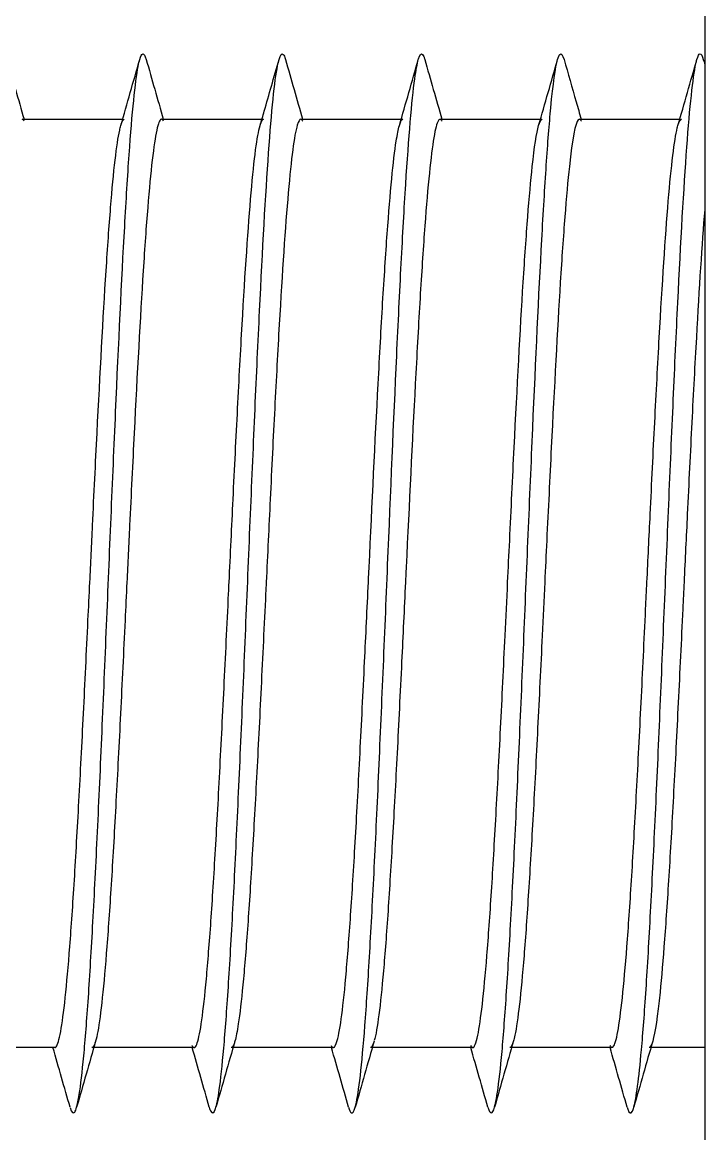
# Model space of a CAD drawing. Header units: millimetres. Extents: x 181 to 381, y 0 to 208.
# Drawn here: x 208.361 to 209.546, y 181.034 to 182.964 of the extents above; entities that cross this region are included whole.
import ezdxf

# ---------------------------------------------------------------- set-up
doc = ezdxf.new("R2010")
doc.units = ezdxf.units.MM
doc.layers.add('Make2D$可见线$曲线', color=7, linetype='Continuous', true_color=0x000000)

msp = doc.modelspace()

# ---------------------------------------------------------------- linework, layer by layer
at = {"layer": 'Make2D$可见线$曲线', "color": 18, "lineweight": -3, "true_color": 0x000000}
for points, degree in [([(209.5456, 183.3524), (209.5456, 180.8924), (209.5456, 178.4324)], 2), ([(209.5321, 182.8997), (209.5358, 182.9127), (209.5395, 182.9127), (209.5432, 182.8997)], 3), ([(208.3341, 182.8997), (208.344, 182.8651), (208.354, 182.8305), (208.3639, 182.796)], 3), ([(208.5319, 182.7848), (208.5429, 182.8231), (208.5538, 182.8614), (208.5648, 182.8998)], 3), ([(208.576, 182.8997), (208.5858, 182.8653), (208.5957, 182.8307), (208.6057, 182.7959)], 3), ([(208.8178, 182.8998), (208.8277, 182.8651), (208.8376, 182.8305), (208.8475, 182.7959)], 3), ([(209.0155, 182.7848), (209.0265, 182.8231), (209.0375, 182.8614), (209.0484, 182.8997)], 3), ([(209.0596, 182.8998), (209.0695, 182.8651), (209.0794, 182.8305), (209.0894, 182.7959)], 3), ([(209.2573, 182.7849), (209.2683, 182.8232), (209.2793, 182.8615), (209.2903, 182.8998)], 3), ([(209.4991, 182.7848), (209.5101, 182.8231), (209.5211, 182.8614), (209.5321, 182.8997)], 3), ([(209.5432, 182.8997), (209.544, 182.897), (209.5448, 182.8943), (209.5456, 182.8915)], 3), ([(208.3607, 182.7959), (208.4481, 182.7959), (208.5355, 182.7959)], 2), ([(208.3643, 182.7924), (208.3632, 182.7947), (208.362, 182.7958), (208.3608, 182.7959)], 3), ([(208.5319, 182.7848), (208.5338, 182.7916), (208.5357, 182.7952), (208.5377, 182.7958)], 3), ([(208.6026, 182.7959), (208.6908, 182.7959), (208.779, 182.7959)], 2), ([(208.6061, 182.7924), (208.605, 182.7947), (208.6038, 182.7958), (208.6027, 182.7959)], 3), ([(208.7739, 182.7855), (208.7759, 182.7924), (208.778, 182.7959), (208.78, 182.7959)], 3), ([(208.8444, 182.7959), (208.9331, 182.7959), (209.0218, 182.7959)], 2), ([(209.0862, 182.7959), (209.1747, 182.7959), (209.2631, 182.7959)], 2), ([(209.0898, 182.7924), (209.0886, 182.7947), (209.0874, 182.7958), (209.0863, 182.7959)], 3), ([(209.328, 182.7959), (209.4167, 182.7959), (209.5055, 182.7959)], 2), ([(209.3316, 182.7924), (209.3304, 182.7947), (209.3293, 182.7958), (209.3281, 182.7959)], 3), ([(209.4991, 182.7848), (209.5012, 182.7922), (209.5034, 182.7959), (209.5055, 182.7959)], 3), ([(208.4882, 181.1952), (208.4772, 181.1569), (208.4662, 181.1186), (208.4552, 181.0802)], 3), ([(208.73, 181.1952), (208.719, 181.1569), (208.708, 181.1186), (208.697, 181.0803)], 3), ([(208.9718, 181.1951), (208.9606, 181.1562), (208.9496, 181.1179), (208.9388, 181.0802)], 3), ([(208.9718, 181.1951), (208.9696, 181.1877), (208.9675, 181.1839), (208.9654, 181.1838)], 3), ([(209.2136, 181.1953), (209.2026, 181.157), (209.1917, 181.1187), (209.1807, 181.0804)], 3), ([(209.2136, 181.1953), (209.2115, 181.1878), (209.2093, 181.1839), (209.2072, 181.1838)], 3), ([(209.4554, 181.1951), (209.4444, 181.1568), (209.4334, 181.1185), (209.4224, 181.0801)], 3), ([(208.4173, 181.1838), (208.3291, 181.1838), (208.2409, 181.1838)], 2), ([(208.4438, 181.0802), (208.4339, 181.1147), (208.424, 181.1493), (208.4141, 181.1838)], 3), ([(208.4818, 181.1838), (208.4817, 181.1838), (208.4817, 181.1838)], 2), ([(208.6591, 181.1838), (208.5707, 181.1838), (208.4824, 181.1838)], 2), ([(208.6855, 181.0803), (208.6757, 181.1148), (208.6658, 181.1493), (208.6559, 181.1838)], 3), ([(208.9009, 181.1838), (208.8122, 181.1838), (208.7235, 181.1838)], 2), ([(208.9274, 181.0802), (208.9175, 181.1147), (208.9076, 181.1493), (208.8977, 181.1838)], 3), ([(209.1428, 181.1838), (209.054, 181.1838), (208.9653, 181.1838)], 2), ([(209.1391, 181.1874), (209.1403, 181.185), (209.1415, 181.1838), (209.1428, 181.1838)], 3), ([(209.1692, 181.0803), (209.1592, 181.1151), (209.1493, 181.1496), (209.1395, 181.1838)], 3), ([(209.3845, 181.1838), (209.2958, 181.1838), (209.2071, 181.1838)], 2), ([(209.3809, 181.1874), (209.3821, 181.185), (209.3833, 181.1838), (209.3845, 181.1838)], 3), ([(209.411, 181.0803), (209.4011, 181.1148), (209.3912, 181.1493), (209.3813, 181.1838)], 3), ([(209.5457, 181.1838), (209.4973, 181.1838), (209.4489, 181.1838)], 2), ([(209.1692, 181.0803), (209.173, 181.0669), (209.1768, 181.067), (209.1807, 181.0804)], 3)]:
    msp.add_open_spline(points, degree=degree, dxfattribs=at)
for points, knots in [([(208.5648, 182.8998), (208.5665, 182.9056), (208.5702, 182.9127), (208.5739, 182.9069), (208.576, 182.8997)], [48.6016302, 48.6016302, 48.6016302, 48.6016302, 48.7334539, 48.8934515, 48.8934515, 48.8934515, 48.8934515]), ([(208.8066, 182.8997), (208.809, 182.9081), (208.8128, 182.9127), (208.8165, 182.9043), (208.8178, 182.8998)], [54.8916827, 54.8916827, 54.8916827, 54.8916827, 55.0810877, 55.1834694, 55.1834694, 55.1834694, 55.1834694]), ([(209.0484, 182.8997), (209.049, 182.9016), (209.0521, 182.911), (209.0558, 182.9112), (209.059, 182.9018), (209.0596, 182.8998)], [61.1820492, 61.1820492, 61.1820492, 61.1820492, 61.2239612, 61.4287227, 61.4735242, 61.4735242, 61.4735242, 61.4735242]), ([(209.2903, 182.8998), (209.2915, 182.9042), (209.2952, 182.9128), (209.2989, 182.9083), (209.3014, 182.8998)], [67.4728856, 67.4728856, 67.4728856, 67.4728856, 67.5715963, 67.7639447, 67.7639447, 67.7639447, 67.7639447]), ([(208.4552, 181.0802), (208.4567, 181.0855), (208.4609, 181.1057), (208.4676, 181.1636), (208.4756, 181.2658), (208.4835, 181.3981), (208.4914, 181.5554), (208.4993, 181.7307), (208.5071, 181.9161), (208.515, 182.1053), (208.5255, 182.3514), (208.536, 182.5715), (208.5464, 182.7396), (208.5542, 182.8343), (208.5604, 182.8812), (208.5639, 182.8965), (208.5648, 182.8998)], [45.750182, 45.750182, 45.750182, 45.750182, 45.86678, 46.071543, 46.276305, 46.481066, 46.685829, 46.890592, 47.095355, 47.300117, 47.504878, 47.914405, 48.119167, 48.323928, 48.528691, 48.60163, 48.60163, 48.60163, 48.60163]), ([(208.697, 181.0803), (208.6993, 181.0881), (208.7041, 181.1151), (208.7117, 181.189), (208.7196, 181.2999), (208.7275, 181.4399), (208.7354, 181.6027), (208.7433, 181.7819), (208.7512, 181.9696), (208.759, 182.1575), (208.7669, 182.3392), (208.7774, 182.5622), (208.7878, 182.741), (208.7982, 182.8547), (208.8036, 182.8887), (208.8064, 182.899), (208.8066, 182.8997)], [52.040698, 52.040698, 52.040698, 52.040698, 52.214414, 52.419177, 52.62394, 52.828702, 53.033464, 53.238226, 53.44299, 53.647752, 53.852514, 54.057276, 54.466802, 54.671564, 54.876325, 54.891683, 54.891683, 54.891683, 54.891683]), ([(208.7737, 182.7848), (208.7761, 182.7932), (208.7785, 182.8016), (208.7809, 182.81), (208.789, 182.8383), (208.7976, 182.8682), (208.8066, 182.8997)], [0.1207672, 0.1207672, 0.1207672, 0.1207672, 0.1462755, 0.1462755, 0.1462755, 0.2395705, 0.2395705, 0.2395705, 0.2395705]), ([(208.9388, 181.0802), (208.9392, 181.0814), (208.9421, 181.0927), (208.9478, 181.1294), (208.9557, 181.2168), (208.9636, 181.3367), (208.9715, 181.4833), (208.9794, 181.6515), (208.9873, 181.8336), (208.9978, 182.0853), (209.0083, 182.3343), (209.0187, 182.5492), (209.0292, 182.734), (209.0391, 182.853), (209.0464, 182.8925), (209.0484, 182.8997)], [58.330433, 58.330433, 58.330433, 58.330433, 58.357288, 58.562049, 58.766811, 58.971574, 59.176337, 59.381099, 59.585861, 59.790623, 60.200149, 60.404911, 60.609673, 61.019199, 61.182049, 61.182049, 61.182049, 61.182049]), ([(209.1807, 181.0804), (209.1817, 181.0841), (209.1855, 181.1007), (209.1918, 181.1504), (209.1997, 181.2474), (209.2076, 181.3751), (209.2156, 181.5289), (209.2234, 181.7012), (209.2313, 181.8861), (209.2392, 182.0752), (209.2497, 182.3228), (209.2602, 182.5474), (209.2706, 182.7211), (209.2798, 182.8389), (209.2863, 182.886), (209.2903, 182.8998)], [64.621842, 64.621842, 64.621842, 64.621842, 64.704922, 64.909685, 65.114446, 65.319208, 65.523971, 65.728735, 65.933497, 66.138258, 66.343021, 66.752547, 66.957308, 67.16207, 67.472886, 67.472886, 67.472886, 67.472886]), ([(209.3014, 182.8998), (209.3083, 182.8756), (209.3153, 182.8511), (209.3225, 182.8262), (209.3254, 182.8161), (209.3283, 182.806), (209.3312, 182.7959)], [0, 0, 0, 0, 0.0765056, 0.0765056, 0.0765056, 0.1082098, 0.1082098, 0.1082098, 0.1082098]), ([(209.4224, 181.0801), (209.4269, 181.0958), (209.434, 181.1497), (209.4438, 181.2801), (209.4517, 181.4159), (209.4596, 181.5752), (209.4675, 181.7525), (209.4753, 181.9388), (209.4832, 182.1278), (209.4911, 182.311), (209.5015, 182.5375), (209.512, 182.7226), (209.5224, 182.8432), (209.5282, 182.8845), (209.5315, 182.8976), (209.5321, 182.8997)], [70.910631, 70.910631, 70.910631, 70.910631, 71.25732, 71.462082, 71.666844, 71.871606, 72.076369, 72.281132, 72.485894, 72.690655, 72.895418, 73.304944, 73.509705, 73.714467, 73.762297, 73.762297, 73.762297, 73.762297]), ([(208.602, 182.7958), (208.5994, 182.795), (208.5968, 182.7887), (208.5942, 182.7768), (208.5916, 182.7648), (208.589, 182.7475), (208.5864, 182.7249), (208.5838, 182.7023), (208.5812, 182.6747), (208.5786, 182.6424), (208.5759, 182.6101), (208.5733, 182.5733), (208.5707, 182.5327), (208.5655, 182.4511), (208.5603, 182.3552), (208.555, 182.2509), (208.5524, 182.1988), (208.5498, 182.145), (208.5472, 182.0904), (208.5456, 182.0577), (208.544, 182.0248), (208.5424, 181.9918), (208.5414, 181.9698), (208.5403, 181.9477), (208.5393, 181.9258), (208.5367, 181.871), (208.534, 181.8169), (208.5314, 181.7642), (208.5288, 181.7114), (208.5262, 181.6603), (208.5235, 181.6117), (208.5209, 181.5631), (208.5183, 181.5172), (208.5156, 181.4749), (208.513, 181.4325), (208.5103, 181.3939), (208.5077, 181.3596), (208.5051, 181.3253), (208.5024, 181.2955), (208.4998, 181.2707), (208.4972, 181.2459), (208.4945, 181.2261), (208.4919, 181.2118), (208.4906, 181.205), (208.4894, 181.1995), (208.4882, 181.1952)], [0.01658, 0.01658, 0.01658, 0.01658, 0.221399, 0.221399, 0.221399, 0.42659, 0.42659, 0.42659, 0.631597, 0.631597, 0.631597, 0.836769, 0.836769, 0.836769, 1.249099, 1.249099, 1.249099, 1.454485, 1.454485, 1.454485, 1.577298, 1.577298, 1.577298, 1.659426, 1.659426, 1.659426, 1.864168, 1.864168, 1.864168, 2.069332, 2.069332, 2.069332, 2.274704, 2.274704, 2.274704, 2.479879, 2.479879, 2.479879, 2.685034, 2.685034, 2.685034, 2.889946, 2.889946, 2.889946, 2.986367, 2.986367, 2.986367, 2.986367]), ([(208.8444, 182.7959), (208.8423, 182.7959), (208.8403, 182.7924), (208.8382, 182.7855), (208.8356, 182.7766), (208.833, 182.7623), (208.8304, 182.7426), (208.8278, 182.723), (208.8252, 182.6981), (208.8226, 182.6684), (208.8173, 182.6089), (208.8121, 182.5309), (208.8069, 182.4394), (208.8043, 182.3937), (208.8017, 182.3449), (208.799, 182.2939), (208.7964, 182.243), (208.7938, 182.19), (208.7912, 182.1359), (208.7889, 182.0884), (208.7866, 182.0401), (208.7843, 181.9918), (208.7839, 181.9853), (208.7836, 181.9787), (208.7833, 181.9722), (208.7807, 181.9172), (208.7781, 181.8624), (208.7754, 181.8088), (208.7728, 181.7552), (208.7702, 181.7029), (208.7675, 181.6529), (208.7649, 181.6029), (208.7623, 181.5554), (208.7596, 181.5112), (208.757, 181.4669), (208.7544, 181.4261), (208.7517, 181.3894), (208.7491, 181.3527), (208.7465, 181.3204), (208.7438, 181.2928), (208.7412, 181.2651), (208.7385, 181.2424), (208.7359, 181.2251), (208.7339, 181.212), (208.732, 181.2021), (208.73, 181.1952)], [0.002433, 0.002433, 0.002433, 0.002433, 0.163963, 0.163963, 0.163963, 0.36897, 0.36897, 0.36897, 0.574142, 0.574142, 0.574142, 0.986472, 0.986472, 0.986472, 1.191858, 1.191858, 1.191858, 1.397056, 1.397056, 1.397056, 1.57729, 1.57729, 1.57729, 1.601686, 1.601686, 1.601686, 1.80685, 1.80685, 1.80685, 2.012222, 2.012222, 2.012222, 2.217397, 2.217397, 2.217397, 2.422552, 2.422552, 2.422552, 2.627464, 2.627464, 2.627464, 2.832773, 2.832773, 2.832773, 2.986389, 2.986389, 2.986389, 2.986389]), ([(208.8479, 182.7924), (208.8473, 182.7936), (208.8467, 182.7946), (208.846, 182.7951), (208.8455, 182.7956), (208.845, 182.7959), (208.8445, 182.7959)], [6.21803427, 6.21803427, 6.21803427, 6.21803427, 6.26804965, 6.26804965, 6.26804965, 6.30910587, 6.30910587, 6.30910587, 6.30910587]), ([(209.0862, 182.7959), (209.0849, 182.7959), (209.0835, 182.7945), (209.0822, 182.7916), (209.0796, 182.7859), (209.077, 182.7746), (209.0744, 182.7579), (209.0692, 182.7244), (209.064, 182.6697), (209.0587, 182.5972), (209.0561, 182.561), (209.0535, 182.5207), (209.0509, 182.4768), (209.0483, 182.433), (209.0457, 182.3859), (209.0431, 182.3363), (209.0378, 182.2367), (209.0326, 182.1284), (209.0273, 182.0182), (209.0269, 182.0094), (209.0265, 182.0006), (209.0261, 181.9918), (209.0239, 181.9456), (209.0217, 181.8994), (209.0194, 181.8539), (209.0168, 181.7997), (209.0142, 181.7465), (209.0116, 181.6953), (209.0089, 181.6441), (209.0063, 181.5951), (209.0037, 181.549), (209.001, 181.503), (208.9984, 181.4602), (208.9958, 181.4213), (208.9931, 181.3823), (208.9905, 181.3473), (208.9879, 181.317), (208.9852, 181.2867), (208.9826, 181.2612), (208.9799, 181.2409), (208.9773, 181.2206), (208.9747, 181.2055), (208.972, 181.196)], [0.002432, 0.002432, 0.002432, 0.002432, 0.106384, 0.106384, 0.106384, 0.311558, 0.311558, 0.311558, 0.723901, 0.723901, 0.723901, 0.929272, 0.929272, 0.929272, 1.134189, 1.134189, 1.134189, 1.546653, 1.546653, 1.546653, 1.579417, 1.579417, 1.579417, 1.751748, 1.751748, 1.751748, 1.956923, 1.956923, 1.956923, 2.162078, 2.162078, 2.162078, 2.36699, 2.36699, 2.36699, 2.572299, 2.572299, 2.572299, 2.777331, 2.777331, 2.777331, 2.982513, 2.982513, 2.982513, 2.982513]), ([(209.0155, 182.7848), (209.0163, 182.7876), (209.0171, 182.7898), (209.0179, 182.7916), (209.0192, 182.7945), (209.0205, 182.7959), (209.0218, 182.7959)], [6.1403175, 6.1403175, 6.1403175, 6.1403175, 6.2027213, 6.2027213, 6.2027213, 6.3066732, 6.3066732, 6.3066732, 6.3066732]), ([(209.328, 182.7959), (209.3274, 182.7959), (209.3268, 182.7956), (209.3262, 182.795), (209.321, 182.7899), (209.3158, 182.7622), (209.3106, 182.7137), (209.308, 182.6895), (209.3053, 182.6602), (209.3027, 182.6264), (209.3001, 182.5927), (209.2975, 182.5547), (209.2949, 182.5129), (209.2897, 182.4289), (209.2845, 182.3312), (209.2792, 182.2257), (209.2766, 182.1731), (209.274, 182.1189), (209.2713, 182.0642), (209.2702, 182.0401), (209.269, 182.016), (209.2679, 181.9918), (209.2664, 181.961), (209.2649, 181.9302), (209.2635, 181.8995), (209.2608, 181.8449), (209.2582, 181.791), (209.2556, 181.7387), (209.253, 181.6865), (209.2503, 181.6362), (209.2477, 181.5885), (209.2451, 181.5408), (209.2424, 181.496), (209.2398, 181.4548), (209.2372, 181.4137), (209.2345, 181.3764), (209.2319, 181.3435), (209.2292, 181.3107), (209.2266, 181.2824), (209.224, 181.2592), (209.2213, 181.236), (209.2187, 181.2179), (209.2161, 181.2053), (209.2153, 181.2014), (209.2144, 181.1981), (209.2136, 181.1953)], [0.002432, 0.002432, 0.002432, 0.002432, 0.049059, 0.049059, 0.049059, 0.461402, 0.461402, 0.461402, 0.666773, 0.666773, 0.666773, 0.87169, 0.87169, 0.87169, 1.284154, 1.284154, 1.284154, 1.489393, 1.489393, 1.489393, 1.579402, 1.579402, 1.579402, 1.694305, 1.694305, 1.694305, 1.899459, 1.899459, 1.899459, 2.104371, 2.104371, 2.104371, 2.309681, 2.309681, 2.309681, 2.514712, 2.514712, 2.514712, 2.719894, 2.719894, 2.719894, 2.924825, 2.924825, 2.924825, 2.987652, 2.987652, 2.987652, 2.987652]), ([(209.2577, 182.7861), (209.2591, 182.7907), (209.2605, 182.7937), (209.2619, 182.795), (209.2625, 182.7956), (209.2631, 182.7959), (209.2636, 182.7959)], [6.147588, 6.147588, 6.147588, 6.147588, 6.2580433, 6.2580433, 6.2580433, 6.3046702, 6.3046702, 6.3046702, 6.3046702]), ([(208.4174, 181.1838), (208.4181, 181.1838), (208.4189, 181.1843), (208.4196, 181.1852), (208.4222, 181.1885), (208.4249, 181.1974), (208.4275, 181.2118), (208.4302, 181.2261), (208.4328, 181.2459), (208.4354, 181.2707), (208.4381, 181.2955), (208.4407, 181.3253), (208.4434, 181.3596), (208.446, 181.3939), (208.4486, 181.4325), (208.4513, 181.4749), (208.4539, 181.5172), (208.4565, 181.5631), (208.4592, 181.6117), (208.4618, 181.6603), (208.4644, 181.7114), (208.4671, 181.7642), (208.4697, 181.8169), (208.4723, 181.871), (208.4749, 181.9258), (208.476, 181.9477), (208.477, 181.9698), (208.4781, 181.9918), (208.4797, 182.0248), (208.4812, 182.0577), (208.4828, 182.0904), (208.4854, 182.145), (208.488, 182.1988), (208.4907, 182.2509), (208.4959, 182.3552), (208.5011, 182.4511), (208.5064, 182.5327), (208.509, 182.5733), (208.5116, 182.6101), (208.5142, 182.6424), (208.5168, 182.6747), (208.5194, 182.7023), (208.522, 182.7249), (208.5246, 182.7475), (208.5272, 182.7648), (208.5299, 182.7768), (208.5305, 182.7798), (208.5312, 182.7825), (208.5319, 182.7848)], [3.154673, 3.154673, 3.154673, 3.154673, 3.211827, 3.211827, 3.211827, 3.417136, 3.417136, 3.417136, 3.622048, 3.622048, 3.622048, 3.827203, 3.827203, 3.827203, 4.032378, 4.032378, 4.032378, 4.23775, 4.23775, 4.23775, 4.442914, 4.442914, 4.442914, 4.647656, 4.647656, 4.647656, 4.729784, 4.729784, 4.729784, 4.852597, 4.852597, 4.852597, 5.057982, 5.057982, 5.057982, 5.470312, 5.470312, 5.470312, 5.675485, 5.675485, 5.675485, 5.880492, 5.880492, 5.880492, 6.085682, 6.085682, 6.085682, 6.138332, 6.138332, 6.138332, 6.138332]), ([(208.6592, 181.1838), (208.6607, 181.1839), (208.6622, 181.1857), (208.6636, 181.1893), (208.6663, 181.1957), (208.6689, 181.2077), (208.6716, 181.2251), (208.6742, 181.2424), (208.6768, 181.2651), (208.6795, 181.2928), (208.6821, 181.3204), (208.6847, 181.3527), (208.6874, 181.3894), (208.69, 181.4261), (208.6927, 181.4669), (208.6953, 181.5112), (208.6979, 181.5554), (208.7006, 181.6029), (208.7032, 181.6529), (208.7058, 181.7029), (208.7084, 181.7552), (208.7111, 181.8088), (208.7137, 181.8624), (208.7163, 181.9172), (208.719, 181.9722), (208.7193, 181.9787), (208.7196, 181.9853), (208.7199, 181.9918), (208.7222, 182.0401), (208.7245, 182.0884), (208.7268, 182.1359), (208.7294, 182.19), (208.7321, 182.243), (208.7347, 182.2939), (208.7373, 182.3449), (208.7399, 182.3937), (208.7425, 182.4394), (208.7478, 182.5309), (208.753, 182.6089), (208.7582, 182.6684), (208.7608, 182.6981), (208.7634, 182.723), (208.766, 182.7426), (208.7686, 182.7618), (208.7711, 182.7759), (208.7737, 182.7848)], [3.154561, 3.154561, 3.154561, 3.154561, 3.26919, 3.26919, 3.26919, 3.474222, 3.474222, 3.474222, 3.679531, 3.679531, 3.679531, 3.884443, 3.884443, 3.884443, 4.089598, 4.089598, 4.089598, 4.294773, 4.294773, 4.294773, 4.500145, 4.500145, 4.500145, 4.705309, 4.705309, 4.705309, 4.729705, 4.729705, 4.729705, 4.909939, 4.909939, 4.909939, 5.115138, 5.115138, 5.115138, 5.320522, 5.320522, 5.320522, 5.732853, 5.732853, 5.732853, 5.938025, 5.938025, 5.938025, 6.138124, 6.138124, 6.138124, 6.138124]), ([(208.901, 181.1838), (208.9032, 181.1839), (208.9054, 181.188), (208.9077, 181.196), (208.9103, 181.2055), (208.913, 181.2206), (208.9156, 181.2409), (208.9182, 181.2612), (208.9209, 181.2867), (208.9235, 181.317), (208.9261, 181.3473), (208.9288, 181.3823), (208.9314, 181.4213), (208.934, 181.4602), (208.9367, 181.503), (208.9393, 181.549), (208.942, 181.5951), (208.9446, 181.6441), (208.9472, 181.6953), (208.9498, 181.7465), (208.9525, 181.7997), (208.9551, 181.8539), (208.9573, 181.8994), (208.9595, 181.9456), (208.9617, 181.9918), (208.9621, 182.0006), (208.9625, 182.0094), (208.963, 182.0182), (208.9682, 182.1284), (208.9734, 182.2367), (208.9787, 182.3363), (208.9813, 182.3859), (208.9839, 182.433), (208.9865, 182.4768), (208.9892, 182.5207), (208.9918, 182.561), (208.9944, 182.5972), (208.9996, 182.6697), (209.0048, 182.7244), (209.01, 182.7579), (209.0119, 182.7695), (209.0137, 182.7785), (209.0155, 182.7848)], [3.154542, 3.154542, 3.154542, 3.154542, 3.326593, 3.326593, 3.326593, 3.531775, 3.531775, 3.531775, 3.736806, 3.736806, 3.736806, 3.942116, 3.942116, 3.942116, 4.147028, 4.147028, 4.147028, 4.352182, 4.352182, 4.352182, 4.557358, 4.557358, 4.557358, 4.729688, 4.729688, 4.729688, 4.762451, 4.762451, 4.762451, 5.174916, 5.174916, 5.174916, 5.379834, 5.379834, 5.379834, 5.585205, 5.585205, 5.585205, 5.997547, 5.997547, 5.997547, 6.140318, 6.140318, 6.140318, 6.140318]), ([(209.1429, 181.1838), (209.1458, 181.184), (209.1487, 181.1912), (209.1517, 181.2053), (209.1543, 181.2179), (209.157, 181.236), (209.1596, 181.2592), (209.1623, 181.2824), (209.1649, 181.3107), (209.1675, 181.3435), (209.1702, 181.3764), (209.1728, 181.4137), (209.1754, 181.4548), (209.1781, 181.496), (209.1807, 181.5408), (209.1833, 181.5885), (209.186, 181.6362), (209.1886, 181.6865), (209.1912, 181.7387), (209.1939, 181.791), (209.1965, 181.8449), (209.1991, 181.8995), (209.2006, 181.9302), (209.2021, 181.961), (209.2035, 181.9918), (209.2047, 182.016), (209.2058, 182.0401), (209.207, 182.0642), (209.2096, 182.1189), (209.2122, 182.1731), (209.2148, 182.2257), (209.2201, 182.3312), (209.2253, 182.4289), (209.2305, 182.5129), (209.2332, 182.5547), (209.2358, 182.5927), (209.2384, 182.6264), (209.241, 182.6602), (209.2436, 182.6895), (209.2462, 182.7137), (209.2499, 182.7481), (209.2536, 182.7721), (209.2573, 182.7849)], [3.152416, 3.152416, 3.152416, 3.152416, 3.382276, 3.382276, 3.382276, 3.587208, 3.587208, 3.587208, 3.79239, 3.79239, 3.79239, 3.997422, 3.997422, 3.997422, 4.202731, 4.202731, 4.202731, 4.407643, 4.407643, 4.407643, 4.612798, 4.612798, 4.612798, 4.727701, 4.727701, 4.727701, 4.81771, 4.81771, 4.81771, 5.022947, 5.022947, 5.022947, 5.435412, 5.435412, 5.435412, 5.64033, 5.64033, 5.64033, 5.8457, 5.8457, 5.8457, 6.13826, 6.13826, 6.13826, 6.13826]), ([(209.3846, 181.1838), (209.3857, 181.1839), (209.3867, 181.1848), (209.3878, 181.1867), (209.3931, 181.1959), (209.3984, 181.2277), (209.4036, 181.2799), (209.4063, 181.3059), (209.4089, 181.3368), (209.4116, 181.3721), (209.4142, 181.4075), (209.4168, 181.4471), (209.4195, 181.4902), (209.4221, 181.5334), (209.4247, 181.5799), (209.4274, 181.6291), (209.43, 181.6783), (209.4326, 181.7299), (209.4353, 181.7831), (209.4379, 181.8362), (209.4405, 181.8906), (209.4431, 181.9455), (209.4439, 181.9609), (209.4446, 181.9764), (209.4453, 181.9918), (209.4472, 182.0313), (209.4491, 182.0708), (209.451, 182.1099), (209.4536, 182.1643), (209.4562, 182.2177), (209.4589, 182.2694), (209.4615, 182.321), (209.4641, 182.3705), (209.4667, 182.4172), (209.472, 182.5107), (209.4772, 182.5912), (209.4824, 182.6538), (209.485, 182.6849), (209.4876, 182.7114), (209.4902, 182.7327), (209.4928, 182.7541), (209.4954, 182.7702), (209.498, 182.7808), (209.4984, 182.7822), (209.4988, 182.7836), (209.4991, 182.7848)], [3.152459, 3.152459, 3.152459, 3.152459, 3.234328, 3.234328, 3.234328, 3.646797, 3.646797, 3.646797, 3.851729, 3.851729, 3.851729, 4.056911, 4.056911, 4.056911, 4.261943, 4.261943, 4.261943, 4.467252, 4.467252, 4.467252, 4.672164, 4.672164, 4.672164, 4.729713, 4.729713, 4.729713, 4.877103, 4.877103, 4.877103, 5.082278, 5.082278, 5.082278, 5.287516, 5.287516, 5.287516, 5.69998, 5.69998, 5.69998, 5.904898, 5.904898, 5.904898, 6.110269, 6.110269, 6.110269, 6.137932, 6.137932, 6.137932, 6.137932]), ([(209.5456, 182.6392), (209.5407, 182.5789), (209.5359, 182.5036), (209.5311, 182.4172), (209.5285, 182.3705), (209.5258, 182.321), (209.5232, 182.2694), (209.5206, 182.2177), (209.518, 182.1643), (209.5154, 182.1099), (209.5135, 182.0708), (209.5116, 182.0313), (209.5097, 181.9918), (209.509, 181.9764), (209.5082, 181.9609), (209.5075, 181.9455), (209.5049, 181.8906), (209.5022, 181.8362), (209.4996, 181.7831), (209.497, 181.7299), (209.4944, 181.6783), (209.4917, 181.6291), (209.4891, 181.5799), (209.4865, 181.5334), (209.4838, 181.4902), (209.4812, 181.4471), (209.4785, 181.4075), (209.4759, 181.3721), (209.4733, 181.3368), (209.4707, 181.3059), (209.468, 181.2799), (209.4638, 181.2383), (209.4596, 181.2096), (209.4554, 181.1951)], [0.638538, 0.638538, 0.638538, 0.638538, 1.019512, 1.019512, 1.019512, 1.22475, 1.22475, 1.22475, 1.429925, 1.429925, 1.429925, 1.577315, 1.577315, 1.577315, 1.634864, 1.634864, 1.634864, 1.839776, 1.839776, 1.839776, 2.045085, 2.045085, 2.045085, 2.250117, 2.250117, 2.250117, 2.455299, 2.455299, 2.455299, 2.66023, 2.66023, 2.66023, 2.989097, 2.989097, 2.989097, 2.989097]), ([(208.488, 181.1945), (208.4866, 181.19), (208.4853, 181.1869), (208.484, 181.1852), (208.4832, 181.1843), (208.4825, 181.1838), (208.4817, 181.1838)], [2.991642, 2.991642, 2.991642, 2.991642, 3.0952551, 3.0952551, 3.0952551, 3.1524082, 3.1524082, 3.1524082, 3.1524082]), ([(208.73, 181.1952), (208.7293, 181.1929), (208.7287, 181.1909), (208.728, 181.1893), (208.7265, 181.1857), (208.725, 181.1839), (208.7236, 181.1838)], [2.9863895, 2.9863895, 2.9863895, 2.9863895, 3.037805, 3.037805, 3.037805, 3.152435, 3.152435, 3.152435, 3.152435]), ([(209.4551, 181.194), (209.4541, 181.1908), (209.4531, 181.1884), (209.4522, 181.1867), (209.4511, 181.1848), (209.4501, 181.1839), (209.449, 181.1838)], [2.997159, 2.997159, 2.997159, 2.997159, 3.0726992, 3.0726992, 3.0726992, 3.1545681, 3.1545681, 3.1545681, 3.1545681]), ([(208.6554, 181.1874), (208.6555, 181.1872), (208.6556, 181.1871), (208.6557, 181.1869), (208.6568, 181.1848), (208.658, 181.1838), (208.6591, 181.1838)], [3.05729585, 3.05729585, 3.05729585, 3.05729585, 3.06427193, 3.06427193, 3.06427193, 3.15212857, 3.15212857, 3.15212857, 3.15212857]), ([(208.8973, 181.1874), (208.8981, 181.1858), (208.8989, 181.1847), (208.8997, 181.1842), (208.9001, 181.1839), (208.9005, 181.1838), (208.9009, 181.1838)], [3.05740302, 3.05740302, 3.05740302, 3.05740302, 3.12180395, 3.12180395, 3.12180395, 3.15211003, 3.15211003, 3.15211003, 3.15211003]), ([(208.4439, 181.0799), (208.4465, 181.0708), (208.4503, 181.0669), (208.4541, 181.0763), (208.4552, 181.0802)], [45.4572547, 45.4572547, 45.4572547, 45.4572547, 45.6620166, 45.7501821, 45.7501821, 45.7501821, 45.7501821]), ([(208.6855, 181.0803), (208.6863, 181.0775), (208.6897, 181.068), (208.6936, 181.0693), (208.6966, 181.0789), (208.697, 181.0803)], [51.7443898, 51.7443898, 51.7443898, 51.7443898, 51.8048904, 52.0096519, 52.0406981, 52.0406981, 52.0406981, 52.0406981]), ([(208.9274, 181.0802), (208.9289, 181.0749), (208.9327, 181.0668), (208.9365, 181.0721), (208.9388, 181.0802)], [58.0356421, 58.0356421, 58.0356421, 58.0356421, 58.1525251, 58.3304331, 58.3304331, 58.3304331, 58.3304331]), ([(209.411, 181.0803), (209.4114, 181.079), (209.4144, 181.0695), (209.4182, 181.0678), (209.4216, 181.0773), (209.4224, 181.0801)], [70.6154597, 70.6154597, 70.6154597, 70.6154597, 70.643032, 70.8477935, 70.9106308, 70.9106308, 70.9106308, 70.9106308])]:
    msp.add_open_spline(points, degree=3, knots=knots, dxfattribs=at)

doc.saveas('drawing.dxf')
